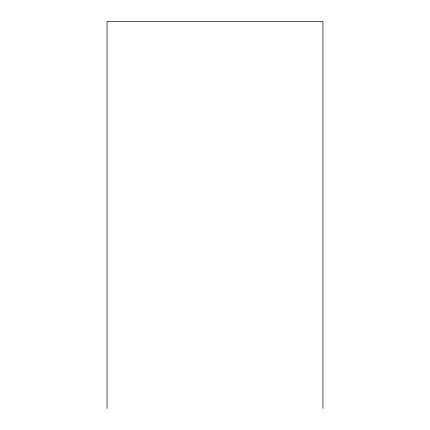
<?xml version="1.0" encoding="UTF-8"?>
<svg xmlns="http://www.w3.org/2000/svg" width="430" height="430" viewBox="0 0 430 430"><rect width="100%" height="100%" fill="white"/><g stroke="black" fill="none" stroke-linecap="round" stroke-linejoin="round"><path stroke-width="0.64" d="M322.93 408.5L322.93 21.5L107.07 21.5L107.07 408.5"/></g></svg>
